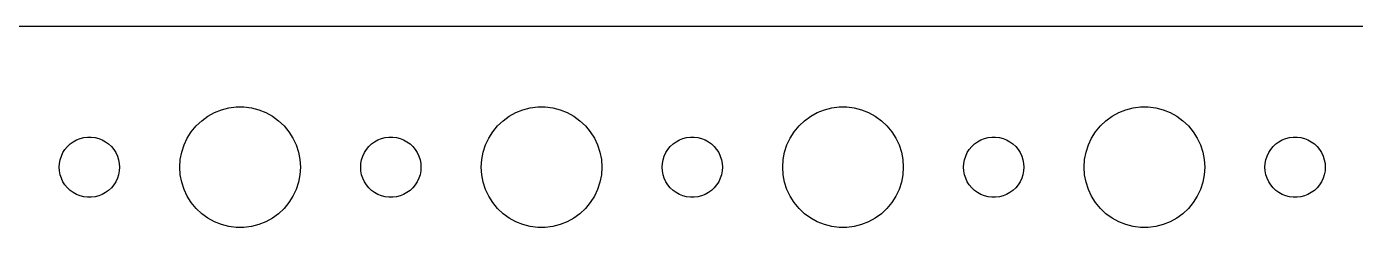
# Model space of a CAD drawing. Header units: metres. Extents: x -142 to 142, y -112 to 112.
# Drawn here: x -70.6 to -4.5, y 102 to 112 of the extents above; entities that cross this region are included whole.
import ezdxf

# ---------------------------------------------------------------- set-up
doc = ezdxf.new("R2010")
doc.units = ezdxf.units.M

msp = doc.modelspace()

# ---------------------------------------------------------------- linework, layer by layer
for p, q in [((137.314, 111.99), (-137.314, 111.99)), ((-61.2773, 107.714), (-60.927, 107.853)), ((-60.927, 107.853), (-60.5621, 107.947)), ((-60.5621, 107.947), (-60.1884, 107.994)), ((-60.1884, 107.994), (-59.8116, 107.994)), ((-59.8116, 107.994), (-59.4379, 107.947)), ((-59.4379, 107.947), (-59.0729, 107.853)), ((-59.0729, 107.853), (-58.7227, 107.714)), ((-46.2773, 107.714), (-45.927, 107.853)), ((-45.927, 107.853), (-45.5621, 107.947)), ((-45.5621, 107.947), (-45.1884, 107.994)), ((-45.1884, 107.994), (-44.8116, 107.994)), ((-44.8116, 107.994), (-44.4379, 107.947)), ((-44.4379, 107.947), (-44.0729, 107.853)), ((-44.0729, 107.853), (-43.7227, 107.714)), ((-31.2773, 107.714), (-30.927, 107.853)), ((-30.927, 107.853), (-30.5621, 107.947)), ((-30.5621, 107.947), (-30.1884, 107.994)), ((-30.1884, 107.994), (-29.8116, 107.994)), ((-29.8116, 107.994), (-29.4379, 107.947)), ((-29.4379, 107.947), (-29.0729, 107.853)), ((-29.0729, 107.853), (-28.7227, 107.714)), ((-16.2773, 107.714), (-15.927, 107.853)), ((-15.927, 107.853), (-15.5621, 107.947)), ((-15.5621, 107.947), (-15.1884, 107.994)), ((-15.1884, 107.994), (-14.8116, 107.994)), ((-14.8116, 107.994), (-14.4379, 107.947)), ((-14.4379, 107.947), (-14.0729, 107.853)), ((-14.0729, 107.853), (-13.7227, 107.714)), ((-62.1869, 107.054), (-61.9123, 107.312)), ((-61.9123, 107.312), (-61.6075, 107.533)), ((-61.6075, 107.533), (-61.2773, 107.714)), ((-58.7227, 107.714), (-58.3925, 107.533)), ((-58.3925, 107.533), (-58.0877, 107.312)), ((-58.0877, 107.312), (-57.8131, 107.054)), ((-47.1869, 107.054), (-46.9123, 107.312)), ((-46.9123, 107.312), (-46.6075, 107.533)), ((-46.6075, 107.533), (-46.2773, 107.714)), ((-43.7227, 107.714), (-43.3925, 107.533)), ((-43.3925, 107.533), (-43.0877, 107.312)), ((-43.0877, 107.312), (-42.8131, 107.054)), ((-32.1869, 107.054), (-31.9123, 107.312)), ((-31.9123, 107.312), (-31.6075, 107.533)), ((-31.6075, 107.533), (-31.2773, 107.714)), ((-28.7227, 107.714), (-28.3925, 107.533)), ((-28.3925, 107.533), (-28.0877, 107.312)), ((-28.0877, 107.312), (-27.8131, 107.054)), ((-17.1869, 107.054), (-16.9123, 107.312)), ((-16.9123, 107.312), (-16.6075, 107.533)), ((-16.6075, 107.533), (-16.2773, 107.714)), ((-13.7227, 107.714), (-13.3925, 107.533)), ((-13.3925, 107.533), (-13.0877, 107.312)), ((-13.0877, 107.312), (-12.8131, 107.054)), ((-67.9635, 106.427), (-67.7811, 106.473)), ((-67.7811, 106.473), (-67.5942, 106.497)), ((-67.5942, 106.497), (-67.4058, 106.497)), ((-67.4058, 106.497), (-67.2189, 106.473)), ((-67.2189, 106.473), (-67.0365, 106.427)), ((-62.6289, 106.445), (-62.427, 106.763)), ((-62.427, 106.763), (-62.1869, 107.054)), ((-57.8131, 107.054), (-57.5729, 106.763)), ((-57.5729, 106.763), (-57.3711, 106.445)), ((-52.9635, 106.427), (-52.7811, 106.473)), ((-52.7811, 106.473), (-52.5942, 106.497)), ((-52.5942, 106.497), (-52.4058, 106.497)), ((-52.4058, 106.497), (-52.2189, 106.473)), ((-52.2189, 106.473), (-52.0365, 106.427)), ((-47.6289, 106.445), (-47.427, 106.763)), ((-47.427, 106.763), (-47.1869, 107.054)), ((-42.8131, 107.054), (-42.5729, 106.763)), ((-42.5729, 106.763), (-42.3711, 106.445)), ((-37.9635, 106.427), (-37.7811, 106.473)), ((-37.7811, 106.473), (-37.5942, 106.497)), ((-37.5942, 106.497), (-37.4058, 106.497)), ((-37.4058, 106.497), (-37.2189, 106.473)), ((-37.2189, 106.473), (-37.0365, 106.427)), ((-32.6289, 106.445), (-32.427, 106.763)), ((-32.427, 106.763), (-32.1869, 107.054)), ((-27.8131, 107.054), (-27.5729, 106.763)), ((-27.5729, 106.763), (-27.3711, 106.445)), ((-22.9635, 106.427), (-22.7811, 106.473)), ((-22.7811, 106.473), (-22.5942, 106.497)), ((-22.5942, 106.497), (-22.4058, 106.497)), ((-22.4058, 106.497), (-22.2189, 106.473)), ((-22.2189, 106.473), (-22.0365, 106.427)), ((-17.6289, 106.445), (-17.427, 106.763)), ((-17.427, 106.763), (-17.1869, 107.054)), ((-12.8131, 107.054), (-12.5729, 106.763)), ((-12.5729, 106.763), (-12.3711, 106.445)), ((-7.96352, 106.427), (-7.78107, 106.473)), ((-7.78107, 106.473), (-7.59418, 106.497)), ((-7.59418, 106.497), (-7.40581, 106.497)), ((-7.40581, 106.497), (-7.21892, 106.473)), ((-7.21892, 106.473), (-7.03647, 106.427)), ((-68.8145, 105.723), (-68.7135, 105.882)), ((-68.7135, 105.882), (-68.5934, 106.027)), ((-68.5934, 106.027), (-68.4561, 106.156)), ((-68.4561, 106.156), (-68.3037, 106.266)), ((-68.3037, 106.266), (-68.1387, 106.357)), ((-68.1387, 106.357), (-67.9635, 106.427)), ((-67.0365, 106.427), (-66.8613, 106.357)), ((-66.8613, 106.357), (-66.6963, 106.266)), ((-66.6963, 106.266), (-66.5439, 106.156)), ((-66.5439, 106.156), (-66.4065, 106.027)), ((-66.4065, 106.027), (-66.2865, 105.882)), ((-66.2865, 105.882), (-66.1855, 105.723)), ((-62.9057, 105.746), (-62.7893, 106.104)), ((-62.7893, 106.104), (-62.6289, 106.445)), ((-57.3711, 106.445), (-57.2107, 106.104)), ((-57.2107, 106.104), (-57.0942, 105.746)), ((-53.8145, 105.723), (-53.7135, 105.882)), ((-53.7135, 105.882), (-53.5934, 106.027)), ((-53.5934, 106.027), (-53.4561, 106.156)), ((-53.4561, 106.156), (-53.3037, 106.266)), ((-53.3037, 106.266), (-53.1387, 106.357)), ((-53.1387, 106.357), (-52.9635, 106.427)), ((-52.0365, 106.427), (-51.8613, 106.357)), ((-51.8613, 106.357), (-51.6963, 106.266)), ((-51.6963, 106.266), (-51.5439, 106.156)), ((-51.5439, 106.156), (-51.4065, 106.027)), ((-51.4065, 106.027), (-51.2865, 105.882)), ((-51.2865, 105.882), (-51.1855, 105.723)), ((-47.9057, 105.746), (-47.7893, 106.104)), ((-47.7893, 106.104), (-47.6289, 106.445)), ((-42.3711, 106.445), (-42.2107, 106.104)), ((-42.2107, 106.104), (-42.0942, 105.746)), ((-38.8145, 105.723), (-38.7135, 105.882)), ((-38.7135, 105.882), (-38.5934, 106.027)), ((-38.5934, 106.027), (-38.4561, 106.156)), ((-38.4561, 106.156), (-38.3037, 106.266)), ((-38.3037, 106.266), (-38.1387, 106.357)), ((-38.1387, 106.357), (-37.9635, 106.427)), ((-37.0365, 106.427), (-36.8613, 106.357)), ((-36.8613, 106.357), (-36.6963, 106.266)), ((-36.6963, 106.266), (-36.5439, 106.156)), ((-36.5439, 106.156), (-36.4065, 106.027)), ((-36.4065, 106.027), (-36.2865, 105.882)), ((-36.2865, 105.882), (-36.1855, 105.723)), ((-32.9057, 105.746), (-32.7893, 106.104)), ((-32.7893, 106.104), (-32.6289, 106.445)), ((-27.3711, 106.445), (-27.2107, 106.104)), ((-27.2107, 106.104), (-27.0942, 105.746)), ((-23.8145, 105.723), (-23.7135, 105.882)), ((-23.7135, 105.882), (-23.5934, 106.027)), ((-23.5934, 106.027), (-23.4561, 106.156)), ((-23.4561, 106.156), (-23.3037, 106.266)), ((-23.3037, 106.266), (-23.1387, 106.357)), ((-23.1387, 106.357), (-22.9635, 106.427)), ((-22.0365, 106.427), (-21.8613, 106.357)), ((-21.8613, 106.357), (-21.6963, 106.266)), ((-21.6963, 106.266), (-21.5439, 106.156)), ((-21.5439, 106.156), (-21.4065, 106.027)), ((-21.4065, 106.027), (-21.2865, 105.882)), ((-21.2865, 105.882), (-21.1855, 105.723)), ((-17.9057, 105.746), (-17.7893, 106.104)), ((-17.7893, 106.104), (-17.6289, 106.445)), ((-12.3711, 106.445), (-12.2107, 106.104)), ((-12.2107, 106.104), (-12.0942, 105.746)), ((-8.81445, 105.723), (-8.71352, 105.882)), ((-8.71352, 105.882), (-8.59344, 106.027)), ((-8.59344, 106.027), (-8.45613, 106.156)), ((-8.45613, 106.156), (-8.30373, 106.266)), ((-8.30373, 106.266), (-8.13866, 106.357)), ((-8.13866, 106.357), (-7.96352, 106.427)), ((-7.03647, 106.427), (-6.86133, 106.357)), ((-6.86133, 106.357), (-6.69626, 106.266)), ((-6.69626, 106.266), (-6.54385, 106.156)), ((-6.54385, 106.156), (-6.40654, 106.027)), ((-6.40654, 106.027), (-6.28647, 105.882)), ((-6.28647, 105.882), (-6.18553, 105.723)), ((-69, 105), (-68.9882, 105.188)), ((-68.9882, 105.188), (-68.9529, 105.373)), ((-68.9529, 105.373), (-68.8947, 105.552)), ((-68.8947, 105.552), (-68.8145, 105.723)), ((-66.1855, 105.723), (-66.1053, 105.552)), ((-66.1053, 105.552), (-66.0471, 105.373)), ((-66.0471, 105.373), (-66.0118, 105.188)), ((-66.0118, 105.188), (-66, 105)), ((-63, 105), (-62.9763, 105.376)), ((-62.9763, 105.376), (-62.9057, 105.746)), ((-57.0942, 105.746), (-57.0237, 105.376)), ((-57.0237, 105.376), (-57, 105)), ((-54, 105), (-53.9882, 105.188)), ((-53.9882, 105.188), (-53.9529, 105.373)), ((-53.9529, 105.373), (-53.8947, 105.552)), ((-53.8947, 105.552), (-53.8145, 105.723)), ((-51.1855, 105.723), (-51.1053, 105.552)), ((-51.1053, 105.552), (-51.0471, 105.373)), ((-51.0471, 105.373), (-51.0118, 105.188)), ((-51.0118, 105.188), (-51, 105)), ((-48, 105), (-47.9763, 105.376)), ((-47.9763, 105.376), (-47.9057, 105.746)), ((-42.0942, 105.746), (-42.0237, 105.376)), ((-42.0237, 105.376), (-42, 105)), ((-39, 105), (-38.9882, 105.188)), ((-38.9882, 105.188), (-38.9529, 105.373)), ((-38.9529, 105.373), (-38.8947, 105.552)), ((-38.8947, 105.552), (-38.8145, 105.723)), ((-36.1855, 105.723), (-36.1053, 105.552)), ((-36.1053, 105.552), (-36.0471, 105.373)), ((-36.0471, 105.373), (-36.0118, 105.188)), ((-36.0118, 105.188), (-36, 105)), ((-33, 105), (-32.9763, 105.376)), ((-32.9763, 105.376), (-32.9057, 105.746)), ((-27.0942, 105.746), (-27.0237, 105.376)), ((-27.0237, 105.376), (-27, 105)), ((-24, 105), (-23.9882, 105.188)), ((-23.9882, 105.188), (-23.9529, 105.373)), ((-23.9529, 105.373), (-23.8947, 105.552)), ((-23.8947, 105.552), (-23.8145, 105.723)), ((-21.1855, 105.723), (-21.1053, 105.552)), ((-21.1053, 105.552), (-21.0471, 105.373)), ((-21.0471, 105.373), (-21.0118, 105.188)), ((-21.0118, 105.188), (-21, 105)), ((-18, 105), (-17.9763, 105.376)), ((-17.9763, 105.376), (-17.9057, 105.746)), ((-12.0942, 105.746), (-12.0237, 105.376)), ((-12.0237, 105.376), (-12, 105)), ((-9, 105), (-8.98816, 105.188)), ((-8.98816, 105.188), (-8.95287, 105.373)), ((-8.95287, 105.373), (-8.89465, 105.552)), ((-8.89465, 105.552), (-8.81445, 105.723)), ((-6.18553, 105.723), (-6.10533, 105.552)), ((-6.10533, 105.552), (-6.04712, 105.373)), ((-6.04712, 105.373), (-6.01183, 105.188)), ((-6.01183, 105.188), (-6, 105)), ((-68.9882, 104.812), (-69, 105)), ((-68.9529, 104.627), (-68.9882, 104.812)), ((-68.8947, 104.448), (-68.9529, 104.627)), ((-66.0471, 104.627), (-66.1053, 104.448)), ((-66.0118, 104.812), (-66.0471, 104.627)), ((-66, 105), (-66.0118, 104.812)), ((-62.9763, 104.624), (-63, 105)), ((-62.9057, 104.254), (-62.9763, 104.624)), ((-57.0237, 104.624), (-57.0942, 104.254)), ((-57, 105), (-57.0237, 104.624)), ((-53.9882, 104.812), (-54, 105)), ((-53.9529, 104.627), (-53.9882, 104.812)), ((-53.8947, 104.448), (-53.9529, 104.627)), ((-51.0471, 104.627), (-51.1053, 104.448)), ((-51.0118, 104.812), (-51.0471, 104.627)), ((-51, 105), (-51.0118, 104.812)), ((-47.9763, 104.624), (-48, 105)), ((-47.9057, 104.254), (-47.9763, 104.624)), ((-42.0237, 104.624), (-42.0942, 104.254)), ((-42, 105), (-42.0237, 104.624)), ((-38.9882, 104.812), (-39, 105)), ((-38.9529, 104.627), (-38.9882, 104.812)), ((-38.8947, 104.448), (-38.9529, 104.627)), ((-36.0471, 104.627), (-36.1053, 104.448)), ((-36.0118, 104.812), (-36.0471, 104.627)), ((-36, 105), (-36.0118, 104.812)), ((-32.9763, 104.624), (-33, 105)), ((-32.9057, 104.254), (-32.9763, 104.624)), ((-27.0237, 104.624), (-27.0942, 104.254)), ((-27, 105), (-27.0237, 104.624)), ((-23.9882, 104.812), (-24, 105)), ((-23.9529, 104.627), (-23.9882, 104.812)), ((-23.8947, 104.448), (-23.9529, 104.627)), ((-21.0471, 104.627), (-21.1053, 104.448)), ((-21.0118, 104.812), (-21.0471, 104.627)), ((-21, 105), (-21.0118, 104.812)), ((-17.9763, 104.624), (-18, 105)), ((-17.9057, 104.254), (-17.9763, 104.624)), ((-12.0237, 104.624), (-12.0942, 104.254)), ((-12, 105), (-12.0237, 104.624)), ((-8.98816, 104.812), (-9, 105)), ((-8.95287, 104.627), (-8.98816, 104.812)), ((-8.89465, 104.448), (-8.95287, 104.627)), ((-6.04712, 104.627), (-6.10533, 104.448)), ((-6.01183, 104.812), (-6.04712, 104.627)), ((-6, 105), (-6.01183, 104.812)), ((-68.8145, 104.277), (-68.8947, 104.448)), ((-68.7135, 104.118), (-68.8145, 104.277)), ((-68.5934, 103.973), (-68.7135, 104.118)), ((-68.4561, 103.844), (-68.5934, 103.973)), ((-68.3037, 103.734), (-68.4561, 103.844)), ((-66.5439, 103.844), (-66.6963, 103.734)), ((-66.4065, 103.973), (-66.5439, 103.844)), ((-66.2865, 104.118), (-66.4065, 103.973)), ((-66.1855, 104.277), (-66.2865, 104.118)), ((-66.1053, 104.448), (-66.1855, 104.277)), ((-62.7893, 103.896), (-62.9057, 104.254)), ((-62.6289, 103.555), (-62.7893, 103.896)), ((-57.2107, 103.896), (-57.3711, 103.555)), ((-57.0942, 104.254), (-57.2107, 103.896)), ((-53.8145, 104.277), (-53.8947, 104.448)), ((-53.7135, 104.118), (-53.8145, 104.277)), ((-53.5934, 103.973), (-53.7135, 104.118)), ((-53.4561, 103.844), (-53.5934, 103.973)), ((-53.3037, 103.734), (-53.4561, 103.844)), ((-51.5439, 103.844), (-51.6963, 103.734)), ((-51.4065, 103.973), (-51.5439, 103.844)), ((-51.2865, 104.118), (-51.4065, 103.973)), ((-51.1855, 104.277), (-51.2865, 104.118)), ((-51.1053, 104.448), (-51.1855, 104.277)), ((-47.7893, 103.896), (-47.9057, 104.254)), ((-47.6289, 103.555), (-47.7893, 103.896)), ((-42.2107, 103.896), (-42.3711, 103.555)), ((-42.0942, 104.254), (-42.2107, 103.896)), ((-38.8145, 104.277), (-38.8947, 104.448)), ((-38.7135, 104.118), (-38.8145, 104.277)), ((-38.5934, 103.973), (-38.7135, 104.118)), ((-38.4561, 103.844), (-38.5934, 103.973)), ((-38.3037, 103.734), (-38.4561, 103.844)), ((-36.5439, 103.844), (-36.6963, 103.734)), ((-36.4065, 103.973), (-36.5439, 103.844)), ((-36.2865, 104.118), (-36.4065, 103.973)), ((-36.1855, 104.277), (-36.2865, 104.118)), ((-36.1053, 104.448), (-36.1855, 104.277)), ((-32.7893, 103.896), (-32.9057, 104.254)), ((-32.6289, 103.555), (-32.7893, 103.896)), ((-27.2107, 103.896), (-27.3711, 103.555)), ((-27.0942, 104.254), (-27.2107, 103.896)), ((-23.8145, 104.277), (-23.8947, 104.448)), ((-23.7135, 104.118), (-23.8145, 104.277)), ((-23.5934, 103.973), (-23.7135, 104.118)), ((-23.4561, 103.844), (-23.5934, 103.973)), ((-23.3037, 103.734), (-23.4561, 103.844)), ((-21.5439, 103.844), (-21.6963, 103.734)), ((-21.4065, 103.973), (-21.5439, 103.844)), ((-21.2865, 104.118), (-21.4065, 103.973)), ((-21.1855, 104.277), (-21.2865, 104.118)), ((-21.1053, 104.448), (-21.1855, 104.277)), ((-17.7893, 103.896), (-17.9057, 104.254)), ((-17.6289, 103.555), (-17.7893, 103.896)), ((-12.2107, 103.896), (-12.3711, 103.555)), ((-12.0942, 104.254), (-12.2107, 103.896)), ((-8.81445, 104.277), (-8.89465, 104.448)), ((-8.71352, 104.118), (-8.81445, 104.277)), ((-8.59344, 103.973), (-8.71352, 104.118)), ((-8.45613, 103.844), (-8.59344, 103.973)), ((-8.30373, 103.734), (-8.45613, 103.844)), ((-6.54385, 103.844), (-6.69626, 103.734)), ((-6.40654, 103.973), (-6.54385, 103.844)), ((-6.28647, 104.118), (-6.40654, 103.973)), ((-6.18553, 104.277), (-6.28647, 104.118)), ((-6.10533, 104.448), (-6.18553, 104.277)), ((-68.1387, 103.643), (-68.3037, 103.734)), ((-67.9635, 103.573), (-68.1387, 103.643)), ((-67.7811, 103.527), (-67.9635, 103.573)), ((-67.5942, 103.503), (-67.7811, 103.527)), ((-67.4058, 103.503), (-67.5942, 103.503)), ((-67.2189, 103.527), (-67.4058, 103.503)), ((-67.0365, 103.573), (-67.2189, 103.527)), ((-66.8613, 103.643), (-67.0365, 103.573)), ((-66.6963, 103.734), (-66.8613, 103.643)), ((-62.427, 103.237), (-62.6289, 103.555)), ((-62.1869, 102.946), (-62.427, 103.237)), ((-57.5729, 103.237), (-57.8131, 102.946)), ((-57.3711, 103.555), (-57.5729, 103.237)), ((-53.1387, 103.643), (-53.3037, 103.734)), ((-52.9635, 103.573), (-53.1387, 103.643)), ((-52.7811, 103.527), (-52.9635, 103.573)), ((-52.5942, 103.503), (-52.7811, 103.527)), ((-52.4058, 103.503), (-52.5942, 103.503)), ((-52.2189, 103.527), (-52.4058, 103.503)), ((-52.0365, 103.573), (-52.2189, 103.527)), ((-51.8613, 103.643), (-52.0365, 103.573)), ((-51.6963, 103.734), (-51.8613, 103.643)), ((-47.427, 103.237), (-47.6289, 103.555)), ((-47.1869, 102.946), (-47.427, 103.237)), ((-42.5729, 103.237), (-42.8131, 102.946)), ((-42.3711, 103.555), (-42.5729, 103.237)), ((-38.1387, 103.643), (-38.3037, 103.734)), ((-37.9635, 103.573), (-38.1387, 103.643)), ((-37.7811, 103.527), (-37.9635, 103.573)), ((-37.5942, 103.503), (-37.7811, 103.527)), ((-37.4058, 103.503), (-37.5942, 103.503)), ((-37.2189, 103.527), (-37.4058, 103.503)), ((-37.0365, 103.573), (-37.2189, 103.527)), ((-36.8613, 103.643), (-37.0365, 103.573)), ((-36.6963, 103.734), (-36.8613, 103.643)), ((-32.427, 103.237), (-32.6289, 103.555)), ((-32.1869, 102.946), (-32.427, 103.237)), ((-27.5729, 103.237), (-27.8131, 102.946)), ((-27.3711, 103.555), (-27.5729, 103.237)), ((-23.1387, 103.643), (-23.3037, 103.734)), ((-22.9635, 103.573), (-23.1387, 103.643)), ((-22.7811, 103.527), (-22.9635, 103.573)), ((-22.5942, 103.503), (-22.7811, 103.527)), ((-22.4058, 103.503), (-22.5942, 103.503)), ((-22.2189, 103.527), (-22.4058, 103.503)), ((-22.0365, 103.573), (-22.2189, 103.527)), ((-21.8613, 103.643), (-22.0365, 103.573)), ((-21.6963, 103.734), (-21.8613, 103.643)), ((-17.427, 103.237), (-17.6289, 103.555)), ((-17.1869, 102.946), (-17.427, 103.237)), ((-12.5729, 103.237), (-12.8131, 102.946)), ((-12.3711, 103.555), (-12.5729, 103.237)), ((-8.13866, 103.643), (-8.30373, 103.734)), ((-7.96352, 103.573), (-8.13866, 103.643)), ((-7.78107, 103.527), (-7.96352, 103.573)), ((-7.59418, 103.503), (-7.78107, 103.527)), ((-7.40581, 103.503), (-7.59418, 103.503)), ((-7.21892, 103.527), (-7.40581, 103.503)), ((-7.03647, 103.573), (-7.21892, 103.527)), ((-6.86133, 103.643), (-7.03647, 103.573)), ((-6.69626, 103.734), (-6.86133, 103.643)), ((-61.9123, 102.688), (-62.1869, 102.946)), ((-61.6075, 102.467), (-61.9123, 102.688)), ((-58.0877, 102.688), (-58.3925, 102.467)), ((-57.8131, 102.946), (-58.0877, 102.688)), ((-46.9123, 102.688), (-47.1869, 102.946)), ((-46.6075, 102.467), (-46.9123, 102.688)), ((-43.0877, 102.688), (-43.3925, 102.467)), ((-42.8131, 102.946), (-43.0877, 102.688)), ((-31.9123, 102.688), (-32.1869, 102.946)), ((-31.6075, 102.467), (-31.9123, 102.688)), ((-28.0877, 102.688), (-28.3925, 102.467)), ((-27.8131, 102.946), (-28.0877, 102.688)), ((-16.9123, 102.688), (-17.1869, 102.946)), ((-16.6075, 102.467), (-16.9123, 102.688)), ((-13.0877, 102.688), (-13.3925, 102.467)), ((-12.8131, 102.946), (-13.0877, 102.688)), ((-61.2773, 102.286), (-61.6075, 102.467)), ((-60.927, 102.147), (-61.2773, 102.286)), ((-60.5621, 102.053), (-60.927, 102.147)), ((-60.1884, 102.006), (-60.5621, 102.053)), ((-59.8116, 102.006), (-60.1884, 102.006)), ((-59.4379, 102.053), (-59.8116, 102.006)), ((-59.0729, 102.147), (-59.4379, 102.053)), ((-58.7227, 102.286), (-59.0729, 102.147)), ((-58.3925, 102.467), (-58.7227, 102.286)), ((-46.2773, 102.286), (-46.6075, 102.467)), ((-45.927, 102.147), (-46.2773, 102.286)), ((-45.5621, 102.053), (-45.927, 102.147)), ((-45.1884, 102.006), (-45.5621, 102.053)), ((-44.8116, 102.006), (-45.1884, 102.006)), ((-44.4379, 102.053), (-44.8116, 102.006)), ((-44.0729, 102.147), (-44.4379, 102.053)), ((-43.7227, 102.286), (-44.0729, 102.147)), ((-43.3925, 102.467), (-43.7227, 102.286)), ((-31.2773, 102.286), (-31.6075, 102.467)), ((-30.927, 102.147), (-31.2773, 102.286)), ((-30.5621, 102.053), (-30.927, 102.147)), ((-30.1884, 102.006), (-30.5621, 102.053)), ((-29.8116, 102.006), (-30.1884, 102.006)), ((-29.4379, 102.053), (-29.8116, 102.006)), ((-29.0729, 102.147), (-29.4379, 102.053)), ((-28.7227, 102.286), (-29.0729, 102.147)), ((-28.3925, 102.467), (-28.7227, 102.286)), ((-16.2773, 102.286), (-16.6075, 102.467)), ((-15.927, 102.147), (-16.2773, 102.286)), ((-15.5621, 102.053), (-15.927, 102.147)), ((-15.1884, 102.006), (-15.5621, 102.053)), ((-14.8116, 102.006), (-15.1884, 102.006)), ((-14.4379, 102.053), (-14.8116, 102.006)), ((-14.0729, 102.147), (-14.4379, 102.053)), ((-13.7227, 102.286), (-14.0729, 102.147)), ((-13.3925, 102.467), (-13.7227, 102.286))]:
    msp.add_line(p, q)

doc.saveas('drawing.dxf')
